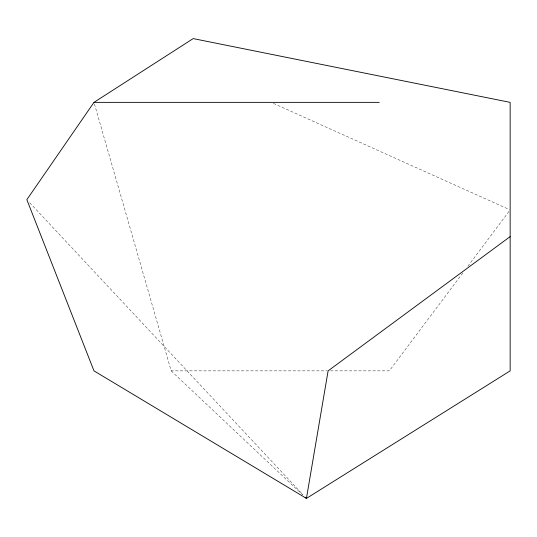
<?xml version="1.0" encoding="UTF-8"?>
<svg xmlns="http://www.w3.org/2000/svg" width="537" height="537" viewBox="0 0 537 537"><rect width="100%" height="100%" fill="white"/><g stroke="black" fill="none" stroke-linecap="round" stroke-linejoin="round"><path stroke-width="0.4" stroke-dasharray="2.69 2.01" d="M462.827 272.95L389.325 370.866L330.591 370.866M467.861 266.245L510.15 209.907M94.438 103.977L171.169 370.866L327.234 370.866M273.454 103.399L509.385 209.564M171.169 370.866L302.781 494.953M29.716 202.731L302.996 494.731"/><path stroke-width="0.81" d="M93.975 102.366L26.85 199.67L93.975 370.866L306.432 498.403L510.15 370.866L510.15 102.366L193.179 38.597L93.975 102.366L379.256 102.366M510.15 236.616L328.107 370.866L306.432 498.403L305.217 497.255"/></g></svg>
